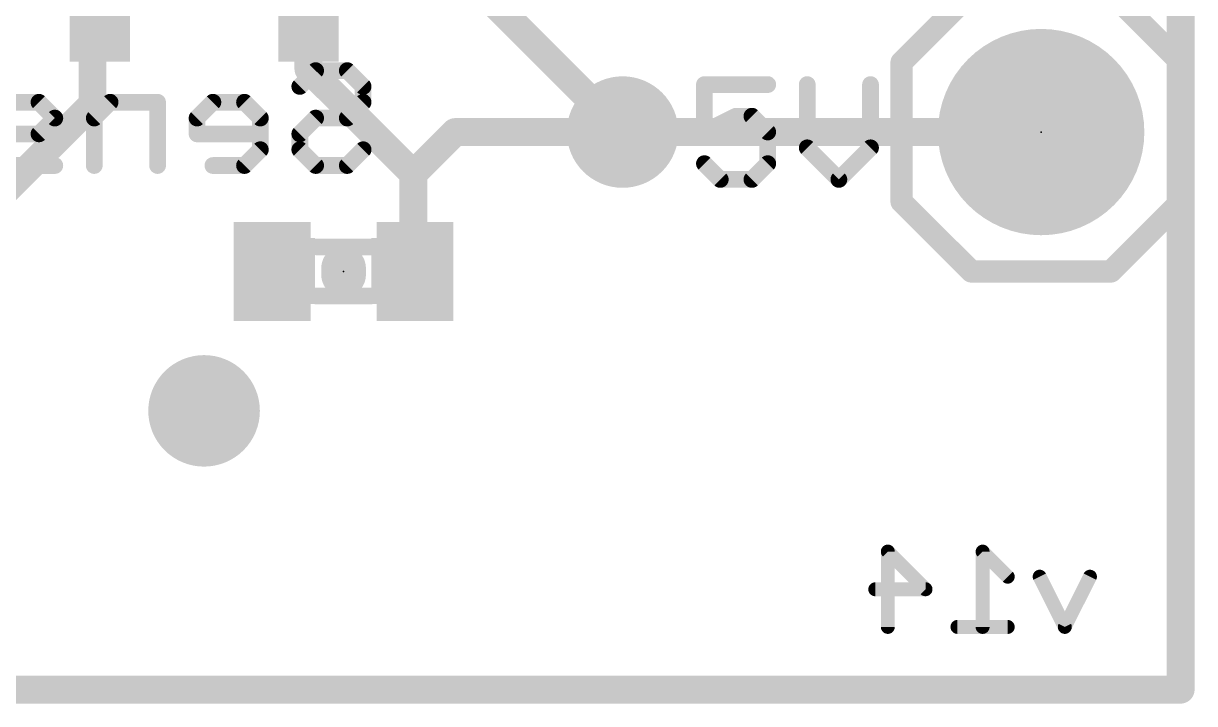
# Model space of a CAD drawing. Extents: x -0.1 to 29.3, y -0.1 to 15.4.
# Drawn here: x 18.68 to 29.34, y -0.13 to 6.07 of the extents above; entities that cross this region are included whole.
import ezdxf

# ---------------------------------------------------------------- set-up
doc = ezdxf.new("R2010")
doc.units = 0
for name, color, linetype in [('1', 12, 'CONTINUOUS'), ('16', 132, 'CONTINUOUS'), ('17', 110, 'CONTINUOUS'), ('18', 110, 'CONTINUOUS'), ('20', 53, 'CONTINUOUS'), ('21', 41, 'CONTINUOUS'), ('22', 40, 'CONTINUOUS'), ('23', 53, 'CONTINUOUS'), ('51', 53, 'CONTINUOUS')]:
    doc.layers.add(name, color=color, linetype=linetype)

# ---------------------------------------------------------------- blocks, each defined once
blk = doc.blocks.new('RECT')
blk.add_solid([(-0.5, -0.5), (0.5, -0.5), (-0.5, 0.5), (0.5, 0.5)])
blk = doc.blocks.new('ROUNDP')
at = {"const_width": 0.5}
blk.add_lwpolyline([(0, -0.25, 1), (0, 0.25, 1), (0, -0.25)], format="xyb", dxfattribs=at)
blk = doc.blocks.new('ROUNDV')
at = {"const_width": 0.5}
blk.add_lwpolyline([(0, -0.25, 1), (0, 0.25, 1), (0, -0.25)], format="xyb", dxfattribs=at)

msp = doc.modelspace()

# ---------------------------------------------------------------- linework, layer by layer
at = {"layer": '1', "const_width": 0.254}
for points in [[(29.21, 0), (29.21, 15.24)], [(19.304, 5.334), (19.304, 6.35)], [(21.27, 5.654), (21.27, 6.3199)], [(22.225, 4.699), (21.27, 5.654)], [(17.96, 3.99), (19.304, 5.334)], [(22.606, 5.08), (22.225, 4.699)], [(24.13, 5.08), (22.606, 5.08)], [(24.13, 5.08), (27.94, 5.08)], [(22.225, 4.699), (22.225, 3.81)], [(22.225, 3.81), (22.24, 3.81)], [(0, 0), (29.21, 0)]]:
    msp.add_lwpolyline(points, dxfattribs=at)
at = {"layer": '1', "const_width": 0.127}
for points in [[(21.3149, 5.6989, 1), (21.2251, 5.6091)], [(21.2065, 5.654, 1), (21.3335, 5.654)], [(19.3489, 5.2891, 1), (19.2591, 5.3789)], [(19.2405, 5.334, 1), (19.3675, 5.334)], [(22.606, 5.1435, 1), (22.606, 5.0165)], [(22.6509, 5.0351, 1), (22.5611, 5.1249)], [(24.13, 5.1435, 1), (24.13, 5.0165)], [(24.13, 5.0165, 1), (24.13, 5.1435)], [(27.94, 5.0165, 1), (27.94, 5.1435)], [(22.2885, 4.699, 1), (22.1615, 4.699)], [(22.1801, 4.7439, 1), (22.2699, 4.6541)], [(22.1801, 4.6541, 1), (22.2699, 4.7439)], [(22.225, 3.8735, 1), (22.225, 3.7465)], [(22.1615, 3.81, 1), (22.2885, 3.81)], [(22.24, 3.7465, 1), (22.24, 3.8735)], [(29.21, -0.0635, 1), (29.21, 0.0635)], [(29.1465, 0, 1), (29.2735, 0)]]:
    msp.add_lwpolyline(points, format="xyb", dxfattribs=at)
at = {"layer": '16'}
for points, const_width in [([(29.21, 0), (29.21, 15.24)], 0.254), ([(17.78, 11.43), (24.13, 5.08)], 0.254), ([(26.5445, 0.5715), (26.5445, 1.2579)], 0.127), ([(26.5445, 1.2579), (26.8877, 0.9147)], 0.127), ([(27.6361, 1.0291), (27.4073, 1.2579)], 0.127), ([(27.4073, 1.2579), (27.4073, 0.5715)], 0.127), ([(28.1557, 0.5715), (27.9269, 1.0291)], 0.127), ([(28.3845, 1.0291), (28.1557, 0.5715)], 0.127), ([(26.8877, 0.9147), (26.4301, 0.9147)], 0.127), ([(27.6361, 0.5715), (27.1785, 0.5715)], 0.127), ([(0, 0), (29.21, 0)], 0.254)]:
    msp.add_lwpolyline(points, dxfattribs=dict(at, const_width=const_width))
for points, const_width in [([(24.0851, 5.0351, 1), (24.1749, 5.1249)], 0.127), ([(26.5762, 1.2579, 1), (26.5127, 1.2579)], 0.0635), ([(26.5669, 1.2803, 1), (26.522, 1.2354)], 0.0635), ([(27.439, 1.2579, 1), (27.3755, 1.2579)], 0.0635), ([(27.4297, 1.2803, 1), (27.3848, 1.2354)], 0.0635), ([(27.6136, 1.0066, 1), (27.6585, 1.0515)], 0.0635), ([(27.9553, 1.0433, 1), (27.8985, 1.0149)], 0.0635), ([(28.4129, 1.0149, 1), (28.3561, 1.0433)], 0.0635), ([(26.4301, 0.9464, 1), (26.4301, 0.8829)], 0.0635), ([(26.8652, 0.8922, 1), (26.9101, 0.9371)], 0.0635), ([(26.8877, 0.8829, 1), (26.8877, 0.9464)], 0.0635), ([(26.5127, 0.5715, 1), (26.5762, 0.5715)], 0.0635), ([(27.1785, 0.6033, 1), (27.1785, 0.5397)], 0.0635), ([(27.3755, 0.5715, 1), (27.439, 0.5715)], 0.0635), ([(27.6361, 0.5397, 1), (27.6361, 0.6033)], 0.0635), ([(28.1273, 0.5857, 1), (28.1841, 0.5573)], 0.0635), ([(28.1273, 0.5573, 1), (28.1841, 0.5857)], 0.0635), ([(29.21, -0.0635, 1), (29.21, 0.0635)], 0.127), ([(29.1465, 0, 1), (29.2735, 0)], 0.127)]:
    msp.add_lwpolyline(points, format="xyb", dxfattribs=dict(at, const_width=const_width))
at = {"layer": '20', "const_width": 0.254}
for points in [[(29.21, 15.24), (29.21, 0)], [(29.21, 0), (0, 0)]]:
    msp.add_lwpolyline(points, dxfattribs=at)
at = {"layer": '20', "const_width": 0.127}
for points in [[(29.21, -0.0635, 1), (29.21, 0.0635)], [(29.1465, 0, 1), (29.2735, 0)]]:
    msp.add_lwpolyline(points, format="xyb", dxfattribs=at)
at = {"layer": '21'}
for points, const_width in [([(26.67, 5.715), (27.305, 6.35)], 0.2032), ([(28.575, 6.35), (29.21, 5.715)], 0.2032), ([(26.67, 4.445), (26.67, 5.715)], 0.2032), ([(29.21, 5.715), (29.21, 4.445)], 0.2032), ([(25.4514, 5.5125), (24.8752, 5.5125)], 0.1524), ([(24.8752, 5.5125), (24.8752, 5.0804)], 0.1524), ([(25.8107, 5.5125), (25.8107, 4.9363)], 0.1524), ([(26.3869, 4.9363), (26.3869, 5.5125)], 0.1524), ([(24.8752, 5.0804), (25.1633, 5.2244)], 0.1524), ([(25.1633, 5.2244), (25.3073, 5.2244)], 0.1524), ([(25.3073, 5.2244), (25.4514, 5.0804)], 0.1524), ([(25.4514, 5.0804), (25.4514, 4.7923)], 0.1524), ([(25.8107, 4.9363), (26.0988, 4.6482)], 0.1524), ([(26.0988, 4.6482), (26.3869, 4.9363)], 0.1524), ([(25.0192, 4.6482), (24.8752, 4.7923)], 0.1524), ([(25.4514, 4.7923), (25.3073, 4.6482)], 0.1524), ([(25.3073, 4.6482), (25.0192, 4.6482)], 0.1524), ([(26.67, 4.445), (27.305, 3.81)], 0.2032), ([(28.575, 3.81), (29.21, 4.445)], 0.2032), ([(21.59, 3.7795), (21.59, 3.8405)], 0.4064), ([(27.305, 3.81), (28.575, 3.81)], 0.2032)]:
    msp.add_lwpolyline(points, dxfattribs=dict(at, const_width=const_width))
for points, const_width in [([(26.7208, 5.715, 1), (26.6192, 5.715)], 0.1016), ([(26.6341, 5.7509, 1), (26.7059, 5.6791)], 0.1016), ([(29.2608, 5.715, 1), (29.1592, 5.715)], 0.1016), ([(29.1741, 5.6791, 1), (29.2459, 5.7509)], 0.1016), ([(24.8752, 5.5506, 1), (24.8752, 5.4744)], 0.0762), ([(24.9133, 5.5125, 1), (24.8371, 5.5125)], 0.0762), ([(25.4514, 5.4744, 1), (25.4514, 5.5506)], 0.0762), ([(25.8488, 5.5125, 1), (25.7726, 5.5125)], 0.0762), ([(26.425, 5.5125, 1), (26.3488, 5.5125)], 0.0762), ([(25.1633, 5.2625, 1), (25.1633, 5.1863)], 0.0762), ([(25.1803, 5.1903, 1), (25.1462, 5.2585)], 0.0762), ([(25.3343, 5.2514, 1), (25.2804, 5.1975)], 0.0762), ([(25.3073, 5.1863, 1), (25.3073, 5.2625)], 0.0762), ([(24.8581, 5.1144, 1), (24.8922, 5.0463)], 0.0762), ([(24.8371, 5.0804, 1), (24.9133, 5.0804)], 0.0762), ([(25.4895, 5.0804, 1), (25.4133, 5.0804)], 0.0762), ([(25.4244, 5.0534, 1), (25.4783, 5.1073)], 0.0762), ([(25.8376, 4.9633, 1), (25.7837, 4.9094)], 0.0762), ([(26.4138, 4.9094, 1), (26.36, 4.9633)], 0.0762), ([(25.7726, 4.9363, 1), (25.8488, 4.9363)], 0.0762), ([(26.3488, 4.9363, 1), (26.425, 4.9363)], 0.0762), ([(24.9021, 4.8192, 1), (24.8482, 4.7653)], 0.0762), ([(25.4133, 4.7923, 1), (25.4895, 4.7923)], 0.0762), ([(25.4783, 4.7653, 1), (25.4244, 4.8192)], 0.0762), ([(25.0192, 4.6863, 1), (25.0192, 4.6101)], 0.0762), ([(24.9923, 4.6213, 1), (25.0462, 4.6751)], 0.0762), ([(25.2804, 4.6751, 1), (25.3343, 4.6213)], 0.0762), ([(25.3073, 4.6101, 1), (25.3073, 4.6863)], 0.0762), ([(26.0719, 4.6751, 1), (26.1257, 4.6213)], 0.0762), ([(26.0719, 4.6213, 1), (26.1257, 4.6751)], 0.0762), ([(26.7059, 4.4809, 1), (26.6341, 4.4091)], 0.1016), ([(26.6192, 4.445, 1), (26.7208, 4.445)], 0.1016), ([(29.1592, 4.445, 1), (29.2608, 4.445)], 0.1016), ([(29.2459, 4.4091, 1), (29.1741, 4.4809)], 0.1016), ([(21.6916, 3.8405, 1), (21.4884, 3.8405)], 0.2032), ([(21.4884, 3.7795, 1), (21.6916, 3.7795)], 0.2032), ([(27.305, 3.8608, 1), (27.305, 3.7592)], 0.1016), ([(27.2691, 3.7741, 1), (27.3409, 3.8459)], 0.1016), ([(28.5391, 3.8459, 1), (28.6109, 3.7741)], 0.1016), ([(28.575, 3.7592, 1), (28.575, 3.8608)], 0.1016)]:
    msp.add_lwpolyline(points, format="xyb", dxfattribs=dict(at, const_width=const_width))
at = {"layer": '22', "const_width": 0.1524}
for points in [[(21.1916, 5.4955), (21.3356, 5.6395)], [(21.3356, 5.6395), (21.6237, 5.6395)], [(21.6237, 5.6395), (21.7678, 5.4955)], [(21.7678, 5.4955), (21.7678, 5.3514)], [(18.8172, 5.3514), (18.385, 5.3514)], [(18.9612, 5.2074), (18.8172, 5.3514)], [(19.4646, 5.3514), (19.3205, 5.2074)], [(19.8968, 5.3514), (19.4646, 5.3514)], [(19.8968, 4.7752), (19.8968, 5.3514)], [(20.4001, 5.3514), (20.2561, 5.2074)], [(20.6882, 5.3514), (20.4001, 5.3514)], [(20.8323, 5.2074), (20.6882, 5.3514)], [(21.7678, 5.3514), (21.6237, 5.2074)], [(18.8172, 5.0633), (18.9612, 5.2074)], [(19.3205, 5.2074), (19.3205, 4.7752)], [(20.2561, 5.2074), (20.2561, 5.0633)], [(20.8323, 4.9193), (20.8323, 5.2074)], [(21.3356, 5.2074), (21.1916, 5.0633)], [(21.6237, 5.2074), (21.3356, 5.2074)], [(18.5291, 5.0633), (18.8172, 5.0633)], [(20.2561, 5.0633), (20.8323, 5.0633)], [(21.1916, 5.0633), (21.1916, 4.9193)], [(20.6882, 4.7752), (20.8323, 4.9193)], [(21.1916, 4.9193), (21.3356, 4.7752)], [(21.6237, 4.7752), (21.7678, 4.9193)], [(18.9612, 4.7752), (18.5291, 4.7752)], [(20.4001, 4.7752), (20.6882, 4.7752)], [(21.3356, 4.7752), (21.6237, 4.7752)]]:
    msp.add_lwpolyline(points, dxfattribs=at)
at = {"layer": '22', "const_width": 0.0762}
for points in [[(21.3356, 5.6776, 1), (21.3356, 5.6014)], [(21.3626, 5.6126, 1), (21.3087, 5.6665)], [(21.6507, 5.6665, 1), (21.5968, 5.6126)], [(21.6237, 5.6014, 1), (21.6237, 5.6776)], [(21.1646, 5.5224, 1), (21.2185, 5.4685)], [(21.8059, 5.4955, 1), (21.7297, 5.4955)], [(21.7409, 5.4685, 1), (21.7947, 5.5224)], [(18.8441, 5.3784, 1), (18.7902, 5.3245)], [(18.8172, 5.3133, 1), (18.8172, 5.3895)], [(19.4646, 5.3895, 1), (19.4646, 5.3133)], [(19.4915, 5.3245, 1), (19.4377, 5.3784)], [(19.9349, 5.3514, 1), (19.8587, 5.3514)], [(19.8968, 5.3133, 1), (19.8968, 5.3895)], [(20.4001, 5.3895, 1), (20.4001, 5.3133)], [(20.4271, 5.3245, 1), (20.3732, 5.3784)], [(20.7152, 5.3784, 1), (20.6613, 5.3245)], [(20.6882, 5.3133, 1), (20.6882, 5.3895)], [(21.7297, 5.3514, 1), (21.8059, 5.3514)], [(21.7947, 5.3245, 1), (21.7409, 5.3784)], [(18.9882, 5.1804, 1), (18.9343, 5.2343)], [(18.9343, 5.1804, 1), (18.9882, 5.2343)], [(19.3586, 5.2074, 1), (19.2824, 5.2074)], [(19.2936, 5.2343, 1), (19.3475, 5.1804)], [(20.2291, 5.2343, 1), (20.283, 5.1804)], [(20.2942, 5.2074, 1), (20.218, 5.2074)], [(20.8704, 5.2074, 1), (20.7942, 5.2074)], [(20.8053, 5.1804, 1), (20.8592, 5.2343)], [(21.3356, 5.2455, 1), (21.3356, 5.1693)], [(21.3626, 5.1804, 1), (21.3087, 5.2343)], [(21.5968, 5.2343, 1), (21.6507, 5.1804)], [(21.6237, 5.1693, 1), (21.6237, 5.2455)], [(18.7902, 5.0903, 1), (18.8441, 5.0364)], [(18.8172, 5.0252, 1), (18.8172, 5.1014)], [(20.2561, 5.1014, 1), (20.2561, 5.0252)], [(20.8323, 5.0252, 1), (20.8323, 5.1014)], [(21.1646, 5.0903, 1), (21.2185, 5.0364)], [(21.2297, 5.0633, 1), (21.1535, 5.0633)], [(20.218, 5.0633, 1), (20.2942, 5.0633)], [(20.7942, 4.9193, 1), (20.8704, 4.9193)], [(20.8592, 4.8923, 1), (20.8053, 4.9462)], [(21.2185, 4.9462, 1), (21.1646, 4.8923)], [(21.1535, 4.9193, 1), (21.2297, 4.9193)], [(21.7947, 4.8923, 1), (21.7409, 4.9462)], [(18.9612, 4.7371, 1), (18.9612, 4.8133)], [(19.2824, 4.7752, 1), (19.3586, 4.7752)], [(19.8587, 4.7752, 1), (19.9349, 4.7752)], [(20.4001, 4.8133, 1), (20.4001, 4.7371)], [(20.6613, 4.8021, 1), (20.7152, 4.7483)], [(20.6882, 4.7371, 1), (20.6882, 4.8133)], [(21.3356, 4.8133, 1), (21.3356, 4.7371)], [(21.3087, 4.7483, 1), (21.3626, 4.8021)], [(21.5968, 4.8021, 1), (21.6507, 4.7483)], [(21.6237, 4.7371, 1), (21.6237, 4.8133)]]:
    msp.add_lwpolyline(points, format="xyb", dxfattribs=at)
at = {"layer": '23'}
for p in [(27.94, 5.08), (21.59, 3.81)]:
    msp.add_point(p, dxfattribs=at)
at = {"layer": '51', "const_width": 0.1524}
for points in [[(21.345, 4.034), (21.835, 4.034)], [(21.835, 3.586), (21.345, 3.586)]]:
    msp.add_lwpolyline(points, dxfattribs=at)
at = {"layer": '51', "const_width": 0.0762}
for points in [[(21.345, 4.0721, 1), (21.345, 3.9959)], [(21.835, 3.9959, 1), (21.835, 4.0721)], [(21.345, 3.6241, 1), (21.345, 3.5479)], [(21.835, 3.5479, 1), (21.835, 3.6241)]]:
    msp.add_lwpolyline(points, format="xyb", dxfattribs=at)

# ---------------------------------------------------------------- block references
at = {"layer": '1', "rotation": 180}
for p, xscale, yscale in [((19.37, 6.3199), 0.55, 1.2), ((21.27, 6.3199), 0.55, 1.2), ((20.94, 3.81), 0.7, 0.9), ((22.24, 3.81), 0.7, 0.9)]:
    msp.add_blockref('RECT', p, dxfattribs=dict(at, xscale=xscale, yscale=yscale))
at = {"layer": '17', "xscale": 1.8796, "yscale": 1.8796, "rotation": 180}
msp.add_blockref('ROUNDP', (27.94, 5.08), dxfattribs=at)
msp.add_blockref('ROUNDP', (27.94, 5.08), dxfattribs=at)
at = {"layer": '18', "xscale": 1.016, "yscale": 1.016}
for p in [(24.13, 5.08), (24.13, 5.08), (20.32, 2.54), (20.32, 2.54)]:
    msp.add_blockref('ROUNDV', p, dxfattribs=at)
at = {"layer": '51'}
for p, xscale, yscale, rotation in [((27.94, 5.08), 0.508, 0.508, 90), ((21.1812, 3.8149), 0.3, 0.5999, 180), ((21.994, 3.8149), 0.3, 0.5999, 180)]:
    msp.add_blockref('RECT', p, dxfattribs=dict(at, xscale=xscale, yscale=yscale, rotation=rotation))

doc.saveas('drawing.dxf')
